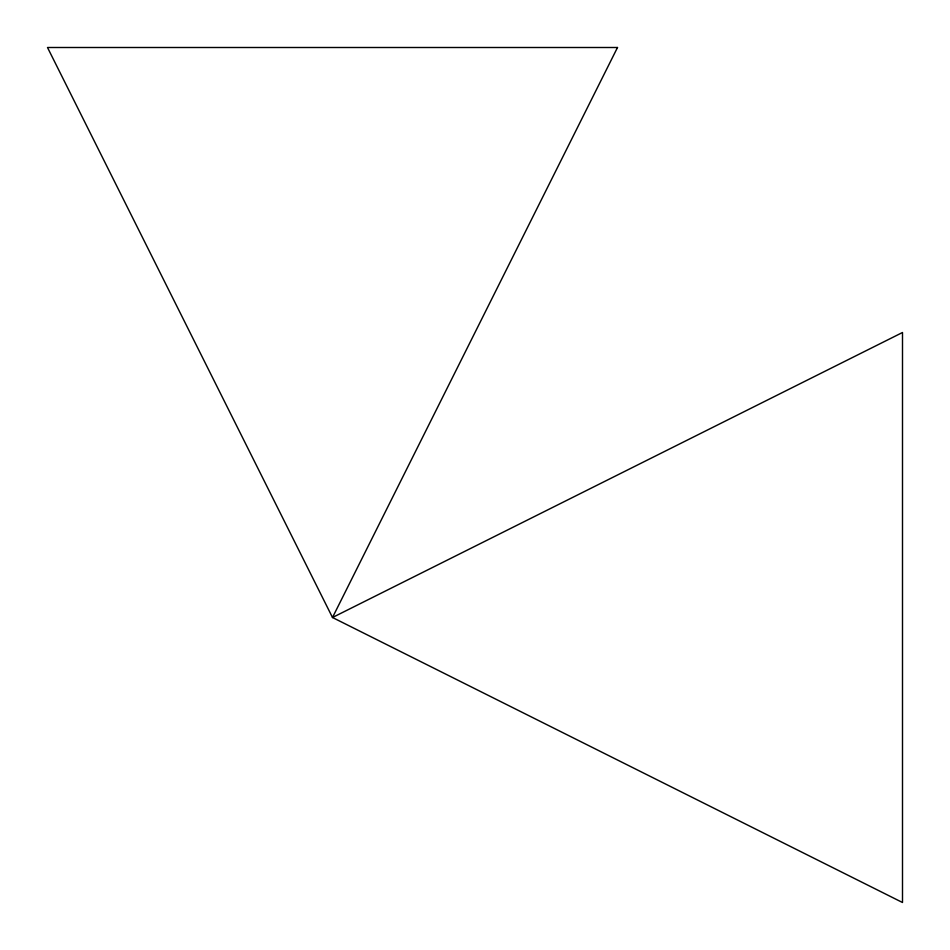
<?xml version="1.0" encoding="UTF-8"?>
<svg xmlns="http://www.w3.org/2000/svg" width="950" height="950" viewBox="0 0 950 950"><rect width="100%" height="100%" fill="white"/><g stroke="black" fill="none" stroke-linecap="round" stroke-linejoin="round"><path stroke-width="1.43" d="M617.5 47.5L332.5 617.5L902.5 902.5L902.5 332.5L332.5 617.5L47.5 47.5L617.5 47.5"/></g></svg>
